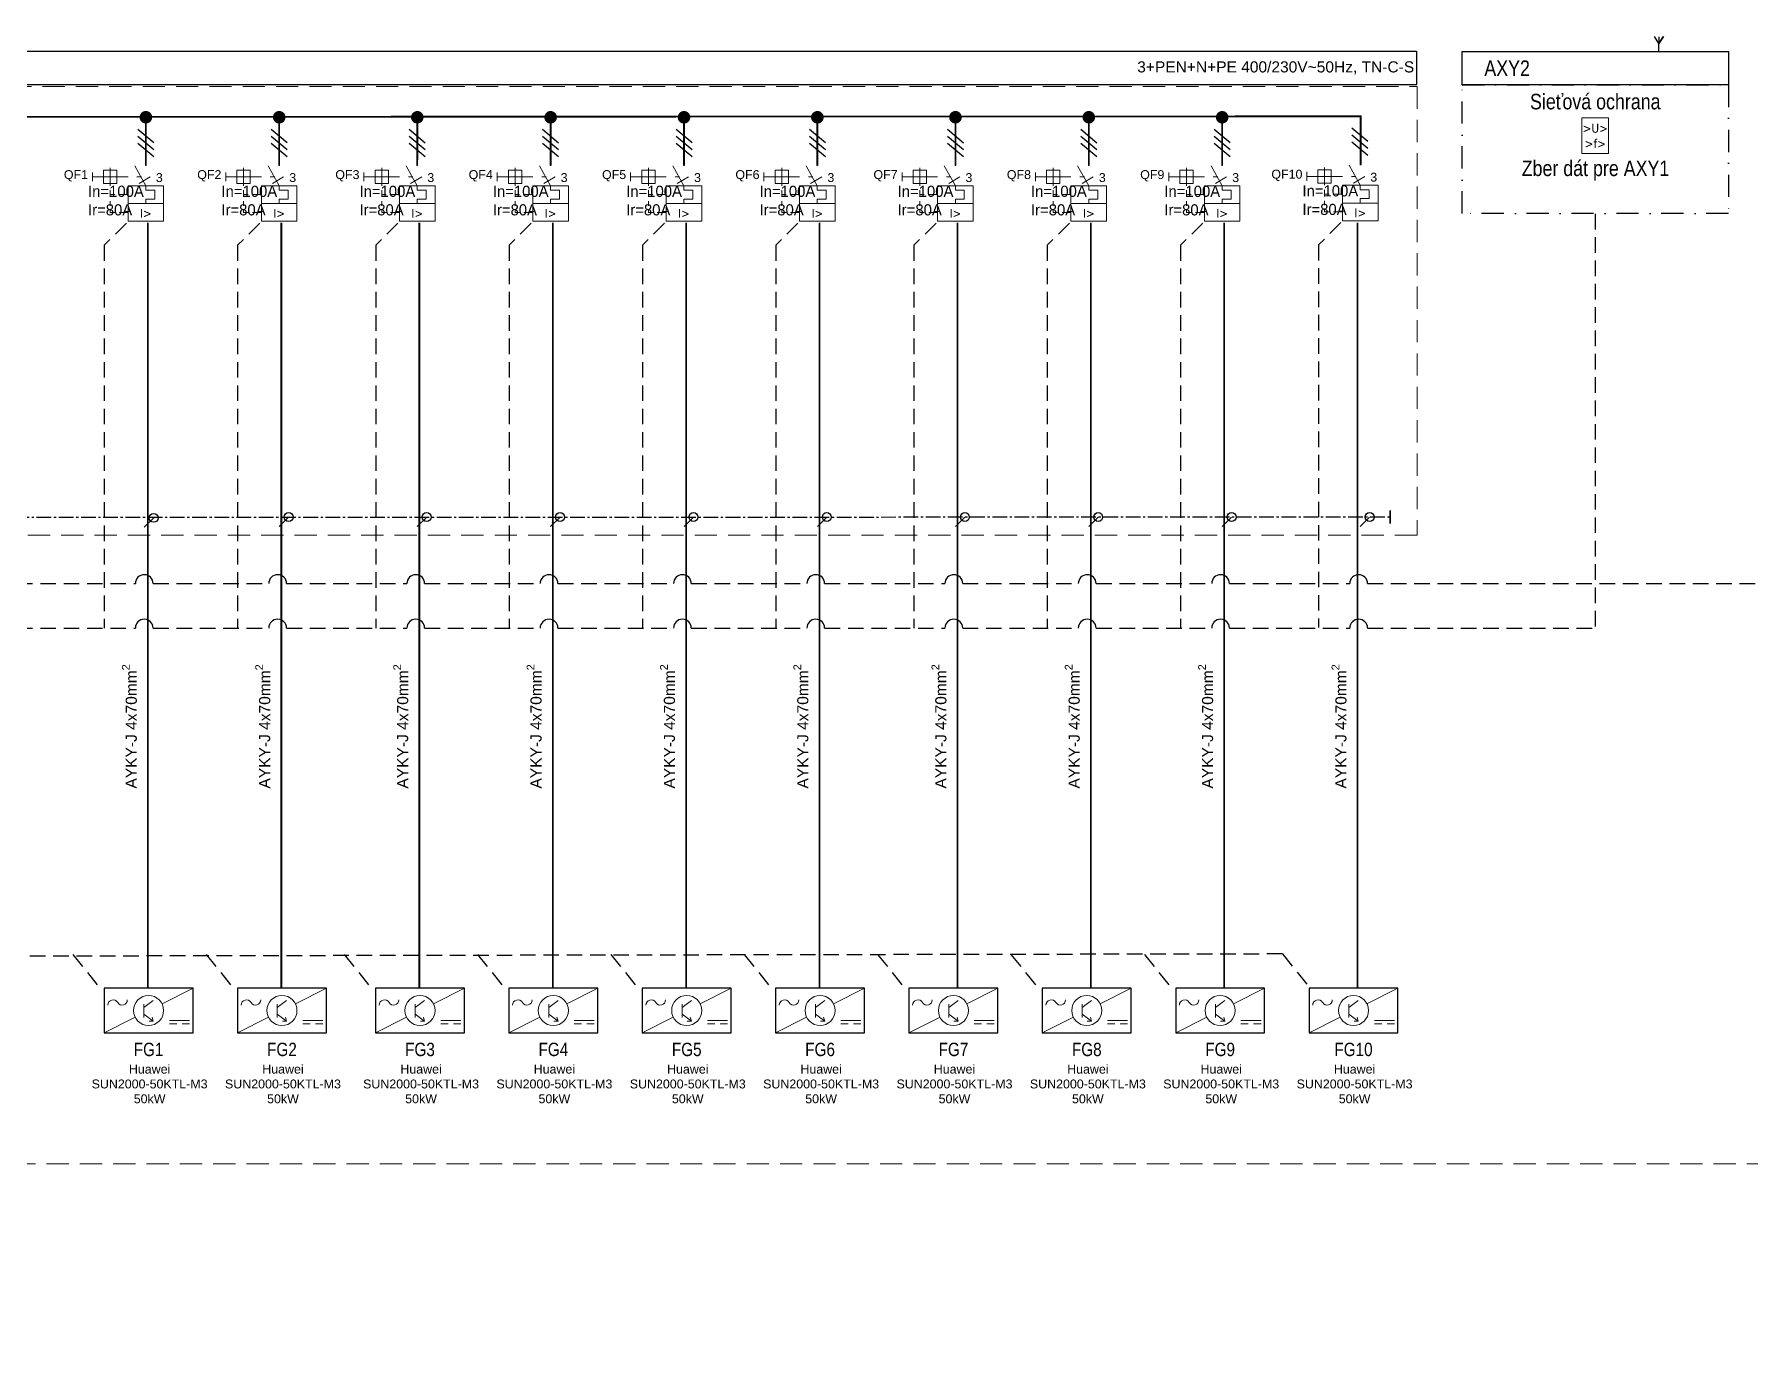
# Model space of a CAD drawing. Header units: millimetres. Extents: x -612 to 6794, y -5043 to 2163.
# Drawn here: x 4316.7 to 4702.8, y -2565.2 to -2270.4 of the extents above; entities that cross this region are included whole.
import ezdxf
from ezdxf.enums import TextEntityAlignment as Align

# ---------------------------------------------------------------- set-up
doc = ezdxf.new("R2018")
doc.units = ezdxf.units.MM
doc.header["$MEASUREMENT"] = 0
for name, pattern in [('EPL_DASHLONGDOT', [1, 0.66, -0.12, 0.1, -0.12]), ('ČERCHOVANÁ', [1, 0.5, -0.25, 0, -0.25]), ('ČÁRKOVANÁ', [0.75, 0.5, -0.25])]:
    doc.linetypes.add(name, pattern=pattern)
for name, color, linetype in [('22kV', 34, 'Continuous'), ('400V', 7, 'Continuous'), ('Kable', 7, 'Continuous'), ('Pístroj_OZN', 230, 'Continuous'), ('RS', 40, 'Continuous')]:
    doc.layers.add(name, color=color, linetype=linetype)
for name, color, linetype, lineweight in [('EPLAN100', 7, 'Continuous', 50), ('EPLAN301', 7, 'Continuous', 25), ('Prístroj', 7, 'Continuous', 13)]:
    doc.layers.add(name, color=color, linetype=linetype, lineweight=lineweight)
doc.styles.get("Standard").update_dxf_attribs({"font": 'arial.ttf'})
doc.styles.add('styl2', font='ARIALN.TTF', dxfattribs={"width": 0.85})
doc.styles.add('Tahoma', font='tahoma.ttf')

# ---------------------------------------------------------------- blocks, each defined once
blk = doc.blocks.new('Výkonový istič')
at = {"layer": 'Prístroj', "color": 0, "ltscale": 4}
for p, q in [((0, -3.5), (0, 0)), ((-2.5, -3.5), (0, -8)), ((-12, -5), (-12, -7)), ((-12, -6), (-10.5, -6)), ((-10.5, -6), (-4, -6)), ((-8, -4), (-8, -8)), ((-2, -6), (-1, -6)), ((-1.5, -7.5), (1, -6)), ((-8, -9), (-8, -10)), ((-8, -10), (-7, -10)), ((-8, -10), (-8, -10.5)), ((-8, -11.5), (-8, -12.5)), ((-6, -10), (-4, -10)), ((-8, -13.5), (-8, -14)), ((-7, -14), (-8, -14)), ((-6, -14), (-4, -14))]:
    blk.add_line(p, q, dxfattribs=at)
for points in [[(-9.5, -7.5), (-6.5, -7.5), (-6.5, -4.5), (-9.5, -4.5)], [(-4, -12), (4, -12), (4, -8), (-4, -8)], [(-4, -16), (4, -16), (4, -12), (-4, -12)]]:
    blk.add_lwpolyline(points, close=True, dxfattribs=at)
blk.add_lwpolyline([(0, -8), (0, -9), (2, -9), (2, -11), (0, -11), (0, -12)], dxfattribs=at)
at = {"lineweight": 30, "flags": 104}
blk.add_attdef('POPIS', text='', height=1.8, dxfattribs=at).set_placement((-13, -5), align=Align.TOP_RIGHT)
at = {"color": 0}
blk.add_attdef('POCET_POLOV', (2.26309, -7.17774), '', height=2, dxfattribs=at)
at = {"layer": 'Prístroj', "color": 0, "style": 'Tahoma'}
blk.add_text('I>', height=1.9629, dxfattribs=at).set_placement((0, -14.19629), align=Align.MIDDLE_CENTER)
at = {"layer": 'Pístroj_OZN'}
blk.add_attdef('OZNACENIE', text='', height=2, dxfattribs=at).set_placement((-13, -3.5), align=Align.RIGHT)

msp = doc.modelspace()

# ---------------------------------------------------------------- linework, layer by layer
for points in [[(4332.4, -2494.85), (4352.4, -2494.85), (4352.4, -2484.85), (4332.4, -2484.85)], [(4362.4, -2494.85), (4382.4, -2494.85), (4382.4, -2484.85), (4362.4, -2484.85)], [(4393.45, -2494.85), (4413.45, -2494.85), (4413.45, -2484.85), (4393.45, -2484.85)], [(4423.45, -2494.85), (4443.45, -2494.85), (4443.45, -2484.85), (4423.45, -2484.85)], [(4453.45, -2494.85), (4473.45, -2494.85), (4473.45, -2484.85), (4453.45, -2484.85)], [(4483.45, -2494.85), (4503.45, -2494.85), (4503.45, -2484.85), (4483.45, -2484.85)], [(4513.45, -2494.85), (4533.45, -2494.85), (4533.45, -2484.85), (4513.45, -2484.85)], [(4543.44, -2494.85), (4563.44, -2494.85), (4563.44, -2484.85), (4543.44, -2484.85)], [(4573.44, -2494.85), (4593.44, -2494.85), (4593.44, -2484.85), (4573.44, -2484.85)], [(4603.44, -2494.85), (4623.44, -2494.85), (4623.44, -2484.85), (4603.44, -2484.85)]]:
    msp.add_lwpolyline(points, close=True)
at = {"layer": '22kV', "color": 0, "linetype": 'ČERCHOVANÁ', "ltscale": 10}
msp.add_lwpolyline([(4637.87, -2281.76), (4697.76, -2281.76), (4697.76, -2310.66), (4637.87, -2310.66)], close=True, dxfattribs=at)
at = {"layer": '400V', "color": 252}
for p, q in [((4339.99, -2291.71), (4343.58, -2294.73)), ((4339.99, -2293.28), (4343.58, -2296.29)), ((4369.99, -2291.72), (4373.58, -2294.74)), ((4369.99, -2293.29), (4373.58, -2296.3)), ((4401.05, -2291.73), (4404.64, -2294.75)), ((4401.05, -2293.3), (4404.64, -2296.31)), ((4431.04, -2291.74), (4434.64, -2294.76)), ((4461.04, -2291.72), (4464.64, -2294.74)), ((4461.04, -2293.29), (4464.64, -2296.3)), ((4491.04, -2291.72), (4494.64, -2294.74)), ((4491.04, -2293.29), (4494.64, -2296.3)), ((4522.1, -2291.73), (4525.69, -2294.75)), ((4522.1, -2293.3), (4525.69, -2296.31)), ((4552.1, -2291.74), (4555.69, -2294.76)), ((4582.1, -2291.72), (4585.69, -2294.74)), ((4582.1, -2293.29), (4585.69, -2296.3)), ((4613.04, -2291.4), (4616.63, -2294.42)), ((4613.04, -2292.97), (4616.63, -2295.98)), ((4339.99, -2294.84), (4343.58, -2297.85)), ((4369.99, -2294.85), (4373.58, -2297.86)), ((4401.05, -2294.86), (4404.64, -2297.87)), ((4431.04, -2293.31), (4434.64, -2296.32)), ((4431.04, -2294.87), (4434.64, -2297.88)), ((4461.04, -2294.85), (4464.64, -2297.86)), ((4491.04, -2294.85), (4494.64, -2297.86)), ((4522.1, -2294.86), (4525.69, -2297.87)), ((4552.1, -2293.31), (4555.69, -2296.32)), ((4552.1, -2294.87), (4555.69, -2297.88)), ((4582.1, -2294.85), (4585.69, -2297.86)), ((4613.04, -2294.53), (4616.63, -2297.54))]:
    msp.add_line(p, q, dxfattribs=at)
at = {"layer": '400V', "linetype": 'Continuous', "lineweight": 13, "ltscale": 4}
for p, q in [((4345.42, -2488.34), (4352.4, -2484.85)), ((4375.42, -2488.34), (4382.4, -2484.85)), ((4406.47, -2488.34), (4413.45, -2484.85)), ((4436.47, -2488.34), (4443.45, -2484.85)), ((4466.47, -2488.34), (4473.45, -2484.85)), ((4496.47, -2488.34), (4503.45, -2484.85)), ((4526.47, -2488.34), (4533.45, -2484.85)), ((4556.46, -2488.34), (4563.44, -2484.85)), ((4586.46, -2488.34), (4593.44, -2484.85)), ((4616.46, -2488.34), (4623.44, -2484.85)), ((4343.45, -2487.6), (4341.35, -2489.18)), ((4341.35, -2488.43), (4341.35, -2491.43)), ((4373.45, -2487.6), (4371.35, -2489.18)), ((4371.35, -2488.43), (4371.35, -2491.43)), ((4404.5, -2487.6), (4402.4, -2489.18)), ((4402.4, -2488.43), (4402.4, -2491.43)), ((4434.5, -2487.6), (4432.4, -2489.18)), ((4432.4, -2488.43), (4432.4, -2491.43)), ((4464.5, -2487.6), (4462.4, -2489.18)), ((4462.4, -2488.43), (4462.4, -2491.43)), ((4494.5, -2487.6), (4492.4, -2489.18)), ((4492.4, -2488.43), (4492.4, -2491.43)), ((4524.5, -2487.6), (4522.4, -2489.18)), ((4522.4, -2488.43), (4522.4, -2491.43)), ((4554.49, -2487.6), (4552.39, -2489.18)), ((4552.39, -2488.43), (4552.39, -2491.43)), ((4584.49, -2487.6), (4582.39, -2489.18)), ((4582.39, -2488.43), (4582.39, -2491.43)), ((4614.49, -2487.6), (4612.39, -2489.18)), ((4612.39, -2488.43), (4612.39, -2491.43)), ((4332.4, -2494.85), (4339.38, -2491.36)), ((4343.45, -2492.25), (4341.35, -2490.68)), ((4343.45, -2492.26), (4342.51, -2492.24)), ((4343.45, -2492.26), (4343.2, -2491.35)), ((4347.08, -2492.08), (4351.58, -2492.08)), ((4347.08, -2492.83), (4348.73, -2492.83)), ((4351.58, -2492.83), (4349.93, -2492.83)), ((4362.4, -2494.85), (4369.38, -2491.36)), ((4373.45, -2492.25), (4371.35, -2490.68)), ((4373.45, -2492.26), (4372.51, -2492.24)), ((4373.45, -2492.26), (4373.2, -2491.35)), ((4377.08, -2492.08), (4381.58, -2492.08)), ((4377.08, -2492.83), (4378.73, -2492.83)), ((4381.58, -2492.83), (4379.93, -2492.83)), ((4393.45, -2494.85), (4400.44, -2491.36)), ((4404.5, -2492.25), (4402.4, -2490.68)), ((4404.5, -2492.26), (4403.56, -2492.24)), ((4404.5, -2492.26), (4404.26, -2491.35)), ((4408.14, -2492.08), (4412.64, -2492.08)), ((4408.14, -2492.83), (4409.79, -2492.83)), ((4412.64, -2492.83), (4410.99, -2492.83)), ((4423.45, -2494.85), (4430.43, -2491.36)), ((4434.5, -2492.25), (4432.4, -2490.68)), ((4434.5, -2492.26), (4433.56, -2492.24)), ((4434.5, -2492.26), (4434.26, -2491.35)), ((4438.13, -2492.08), (4442.63, -2492.08)), ((4438.13, -2492.83), (4439.78, -2492.83)), ((4442.63, -2492.83), (4440.98, -2492.83)), ((4453.45, -2494.85), (4460.43, -2491.36)), ((4464.5, -2492.25), (4462.4, -2490.68)), ((4464.5, -2492.26), (4463.56, -2492.24)), ((4464.5, -2492.26), (4464.26, -2491.35)), ((4468.13, -2492.08), (4472.63, -2492.08)), ((4468.13, -2492.83), (4469.78, -2492.83)), ((4472.63, -2492.83), (4470.98, -2492.83)), ((4483.45, -2494.85), (4490.43, -2491.36)), ((4494.5, -2492.25), (4492.4, -2490.68)), ((4494.5, -2492.26), (4493.56, -2492.24)), ((4494.5, -2492.26), (4494.25, -2491.35)), ((4498.13, -2492.08), (4502.63, -2492.08)), ((4498.13, -2492.83), (4499.78, -2492.83)), ((4502.63, -2492.83), (4500.98, -2492.83)), ((4513.45, -2494.85), (4520.43, -2491.36)), ((4524.5, -2492.25), (4522.4, -2490.68)), ((4524.5, -2492.26), (4523.56, -2492.24)), ((4524.5, -2492.26), (4524.25, -2491.35)), ((4528.13, -2492.08), (4532.63, -2492.08)), ((4528.13, -2492.83), (4529.78, -2492.83)), ((4532.63, -2492.83), (4530.98, -2492.83)), ((4543.44, -2494.85), (4550.43, -2491.36)), ((4554.49, -2492.25), (4552.39, -2490.68)), ((4554.49, -2492.26), (4553.55, -2492.24)), ((4554.49, -2492.26), (4554.25, -2491.35)), ((4558.13, -2492.08), (4562.63, -2492.08)), ((4558.13, -2492.83), (4559.78, -2492.83)), ((4562.63, -2492.83), (4560.98, -2492.83)), ((4573.44, -2494.85), (4580.43, -2491.36)), ((4584.49, -2492.25), (4582.39, -2490.68)), ((4584.49, -2492.26), (4583.55, -2492.24)), ((4584.49, -2492.26), (4584.25, -2491.35)), ((4588.13, -2492.08), (4592.63, -2492.08)), ((4588.13, -2492.83), (4589.78, -2492.83)), ((4592.63, -2492.83), (4590.98, -2492.83)), ((4603.44, -2494.85), (4610.43, -2491.36)), ((4614.49, -2492.25), (4612.39, -2490.68)), ((4614.49, -2492.26), (4613.55, -2492.24)), ((4614.49, -2492.26), (4614.25, -2491.35)), ((4618.13, -2492.08), (4622.63, -2492.08)), ((4618.13, -2492.83), (4619.78, -2492.83)), ((4622.63, -2492.83), (4620.98, -2492.83))]:
    msp.add_line(p, q, dxfattribs=at)
at = {"layer": '400V', "color": 230, "ltscale": 5}
for points in [[(4078.43, -2274.21), (4627.62, -2274.21), (4627.62, -2281.71), (4078.43, -2281.71)], [(4637.87, -2274.26), (4697.76, -2274.26), (4697.76, -2281.76), (4637.87, -2281.76)]]:
    msp.add_lwpolyline(points, close=True, dxfattribs=at)
at = {"layer": '400V', "const_width": 0.4, "flags": 128}
for points in [[(4108.41, -2304.92), (4108.41, -2289.03), (4615.1, -2288.83), (4615.1, -2299.71)], [(4341.78, -2299.93), (4341.79, -2289.04)], [(4371.78, -2299.93), (4371.79, -2289.04)], [(4402.84, -2299.93), (4402.85, -2289.04)], [(4432.84, -2299.93), (4432.84, -2289.04)], [(4462.84, -2299.93), (4462.84, -2289.04)], [(4492.84, -2299.93), (4492.84, -2289.04)], [(4523.9, -2299.93), (4523.9, -2289.04)], [(4553.89, -2299.93), (4553.9, -2289.04)], [(4583.89, -2299.93), (4583.9, -2289.04)], [(4615, -2299.81), (4615.01, -2288.92)], [(4342.25, -2312.72), (4342.25, -2484.74)], [(4372.25, -2312.72), (4372.25, -2484.74)], [(4403.31, -2312.72), (4403.31, -2484.74)], [(4433.31, -2312.72), (4433.31, -2484.74)], [(4463.31, -2312.72), (4463.31, -2484.74)], [(4493.31, -2312.72), (4493.31, -2484.74)], [(4524.36, -2312.72), (4524.36, -2484.74)], [(4554.36, -2312.72), (4554.36, -2484.74)], [(4584.36, -2312.72), (4584.36, -2484.74)], [(4614.36, -2312.72), (4614.36, -2484.74)]]:
    msp.add_lwpolyline(points, dxfattribs=at)
at = {"layer": '400V', "const_width": 1.29}
for points in [[(4342.56, -2289.04, 1), (4341.02, -2289.04, 1), (4342.56, -2289.04, 0.272597)], [(4372.56, -2289.04, 1), (4371.02, -2289.04, 1), (4372.56, -2289.04, 0.272597)], [(4403.61, -2289.04, 1), (4402.08, -2289.04, 1), (4403.61, -2289.04, 0.272597)], [(4433.61, -2289.04, 1), (4432.07, -2289.04, 1), (4433.61, -2289.04, 0.272597)], [(4463.61, -2289.04, 1), (4462.07, -2289.04, 1), (4463.61, -2289.04, 0.272597)], [(4493.61, -2289.04, 1), (4492.07, -2289.04, 1), (4493.61, -2289.04, 0.272597)], [(4524.67, -2289.04, 1), (4523.13, -2289.04, 1), (4524.67, -2289.04, 0.272597)], [(4554.66, -2289.04, 1), (4553.13, -2289.04, 1), (4554.66, -2289.04, 0.272597)], [(4584.66, -2289.05, 1), (4583.13, -2289.05, 1), (4584.66, -2289.05, 0.272597)]]:
    msp.add_lwpolyline(points, format="xyb", dxfattribs=at)
at = {"layer": '400V', "color": 94, "linetype": 'EPL_DASHLONGDOT', "ltscale": 5, "true_color": 0x00a800, "const_width": 0.4}
msp.add_lwpolyline([(4621.7, -2377.37), (4621.7, -2380.37)], dxfattribs=at)
at = {"layer": '400V', "linetype": 'Continuous', "lineweight": 13, "ltscale": 4}
for centre in [(4342.4, -2489.85), (4372.4, -2489.85), (4403.45, -2489.85), (4433.45, -2489.85), (4463.45, -2489.85), (4493.45, -2489.85), (4523.45, -2489.85), (4553.44, -2489.85), (4583.44, -2489.85), (4613.44, -2489.85)]:
    msp.add_circle(centre, 3.38, dxfattribs=at)
for centre, radius, start, end in [((4334.42, -2488.65), 1.2, 30, 180), ((4336.46, -2487.47), 1.16, 210, 0), ((4364.42, -2488.65), 1.2, 30, 180), ((4366.46, -2487.47), 1.16, 210, 0), ((4395.48, -2488.65), 1.2, 30, 180), ((4397.52, -2487.47), 1.16, 210, 0), ((4425.47, -2488.65), 1.2, 30, 180), ((4427.52, -2487.47), 1.16, 210, 0), ((4455.47, -2488.65), 1.2, 30, 180), ((4457.52, -2487.47), 1.16, 210, 0), ((4485.47, -2488.65), 1.2, 30, 180), ((4487.51, -2487.47), 1.16, 210, 0), ((4515.47, -2488.65), 1.2, 30, 180), ((4517.51, -2487.47), 1.16, 210, 0), ((4545.46, -2488.65), 1.2, 30, 180), ((4547.51, -2487.47), 1.16, 210, 0), ((4575.46, -2488.65), 1.2, 30, 180), ((4577.51, -2487.47), 1.16, 210, 0), ((4605.46, -2488.65), 1.2, 30, 180), ((4607.51, -2487.47), 1.16, 210, 0)]:
    msp.add_arc(centre, radius, start, end, dxfattribs=at)
at = {"layer": 'EPLAN100', "color": 94, "linetype": 'EPL_DASHLONGDOT', "lineweight": 30, "ltscale": 5, "true_color": 0x00a800}
for points in [[(4152.21, -2379.01), (4621.7, -2378.87)], [(4341.43, -2381.22), (4343.55, -2379.1)], [(4371.78, -2381.04), (4373.91, -2378.92)], [(4402.84, -2381.04), (4404.96, -2378.92)], [(4432.84, -2381.04), (4434.96, -2378.92)], [(4462.84, -2381.04), (4464.96, -2378.92)], [(4492.84, -2381.04), (4494.96, -2378.92)], [(4523.9, -2381.04), (4526.02, -2378.92)], [(4553.89, -2381.04), (4556.01, -2378.92)], [(4583.89, -2381.04), (4586.01, -2378.92)], [(4614.95, -2381.04), (4617.07, -2378.92)]]:
    msp.add_lwpolyline(points, dxfattribs=at)
at = {"layer": 'EPLAN301', "color": 94, "ltscale": 4, "true_color": 0x00a800}
for centre in [(4343.55, -2379.1), (4373.91, -2378.92), (4404.96, -2378.92), (4434.96, -2378.92), (4464.96, -2378.92), (4494.96, -2378.92), (4526.02, -2378.92), (4556.01, -2378.92), (4586.01, -2378.92), (4617.07, -2378.92)]:
    msp.add_circle(centre, 1, dxfattribs=at)
at = {"layer": 'Prístroj', "color": 253, "linetype": 'ČÁRKOVANÁ', "ltscale": 10}
for points in [[(4044.75, -2023.26), (4532.82, -2023.26), (4532.82, -2242.44), (4782.16, -2242.64), (4781.94, -2524.33), (4181.95, -2524.33), (4181.95, -2565.2), (4044.75, -2565.2)], [(4078.57, -2282.12), (4627.75, -2282.12), (4627.75, -2382.98), (4078.57, -2382.98)]]:
    msp.add_lwpolyline(points, close=True, dxfattribs=at)
at = {"layer": 'Prístroj', "color": 0, "linetype": 'Continuous', "ltscale": 4}
msp.add_lwpolyline([(4664.82, -2297.18), (4670.82, -2297.18), (4670.82, -2289.18), (4664.82, -2289.18)], close=True, dxfattribs=at)
at = {"layer": 'RS', "color": 5, "linetype": 'ČÁRKOVANÁ', "ltscale": 7}
for points in [[(4682.1, -2274.26), (4682.1, -2272.46), (4683.16, -2270.89), (4682.1, -2272.46), (4681.18, -2270.86)], [(4682.1, -2270.96), (4682.1, -2272.46)]]:
    msp.add_lwpolyline(points, dxfattribs=at)
at = {"layer": 'RS', "linetype": 'ČÁRKOVANÁ', "ltscale": 7}
for points in [[(4667.86, -2403.5), (4667.86, -2310.44)], [(4337.43, -2312.81), (4332.43, -2317.81), (4332.43, -2403.88)], [(4367.43, -2312.81), (4362.43, -2317.81), (4362.43, -2403.88)], [(4398.49, -2312.81), (4393.49, -2317.81), (4393.49, -2403.88)], [(4428.48, -2312.81), (4423.48, -2317.81), (4423.49, -2403.88)], [(4458.48, -2312.81), (4453.48, -2317.81), (4453.49, -2403.88)], [(4488.48, -2312.81), (4483.48, -2317.81), (4483.49, -2403.88)], [(4519.54, -2312.81), (4514.54, -2317.81), (4514.54, -2403.88)], [(4549.54, -2312.81), (4544.54, -2317.81), (4544.54, -2403.88)], [(4579.54, -2312.81), (4574.54, -2317.81), (4574.54, -2403.88)], [(4610.59, -2312.71), (4605.59, -2317.71), (4605.6, -2403.78)], [(4302.32, -2403.88), (4339.43, -2403.88)], [(4343.43, -2403.88), (4369.43, -2403.88)], [(4373.43, -2403.88), (4400.49, -2403.88)], [(4404.49, -2403.88), (4430.48, -2403.88)], [(4434.48, -2403.88), (4460.48, -2403.88)], [(4464.48, -2403.88), (4490.48, -2403.88)], [(4494.48, -2403.88), (4521.54, -2403.88)], [(4525.54, -2403.88), (4551.54, -2403.88)], [(4555.54, -2403.88), (4581.54, -2403.88)], [(4585.54, -2403.88), (4612.6, -2403.88)], [(4616.6, -2403.88), (4642.59, -2403.88)], [(4642.63, -2403.88), (4667.7, -2403.88)]]:
    msp.add_lwpolyline(points, dxfattribs=at)
at = {"layer": 'RS', "color": 202, "linetype": 'ČÁRKOVANÁ', "ltscale": 7}
for points in [[(4597.45, -2477.14), (4181.65, -2477.88), (4181.64, -2375.37)], [(4325.34, -2477.24), (4331.43, -2484.82)], [(4355.34, -2477.24), (4361.43, -2484.82)], [(4386.4, -2477.24), (4392.49, -2484.82)], [(4416.4, -2477.24), (4422.48, -2484.82)], [(4446.4, -2477.24), (4452.48, -2484.82)], [(4476.39, -2477.24), (4482.48, -2484.82)], [(4506.39, -2477.24), (4512.48, -2484.82)], [(4536.39, -2477.24), (4542.48, -2484.82)], [(4566.39, -2477.24), (4572.48, -2484.82)], [(4597.45, -2477.14), (4603.53, -2484.72)]]:
    msp.add_lwpolyline(points, dxfattribs=at)
at = {"layer": 'RS', "color": 94, "linetype": 'ČÁRKOVANÁ', "ltscale": 7, "true_color": 0x00a800}
for points in [[(4302.32, -2393.88), (4339.43, -2393.88)], [(4343.43, -2393.88), (4369.43, -2393.88)], [(4373.43, -2393.88), (4400.49, -2393.88)], [(4404.49, -2393.88), (4430.48, -2393.88)], [(4434.48, -2393.88), (4460.48, -2393.88)], [(4464.48, -2393.88), (4490.48, -2393.88)], [(4494.48, -2393.88), (4521.54, -2393.88)], [(4525.54, -2393.88), (4551.54, -2393.88)], [(4555.54, -2393.88), (4581.54, -2393.88)], [(4585.54, -2393.88), (4612.6, -2393.88)], [(4616.6, -2393.88), (4642.59, -2393.88)], [(4642.52, -2393.88), (4737.58, -2393.88)]]:
    msp.add_lwpolyline(points, dxfattribs=at)
at = {"layer": 'RS', "color": 94, "ltscale": 7, "true_color": 0x00a800}
for centre in [(4341.43, -2393.88), (4371.43, -2393.88), (4402.49, -2393.88), (4432.48, -2393.88), (4462.48, -2393.88), (4492.48, -2393.88), (4523.54, -2393.88), (4553.54, -2393.88), (4583.54, -2393.88), (4614.6, -2393.88)]:
    msp.add_arc(centre, 2, 0, 180, dxfattribs=at)
at = {"layer": 'RS', "ltscale": 7}
for centre in [(4341.43, -2403.88), (4371.43, -2403.88), (4402.49, -2403.88), (4432.48, -2403.88), (4462.48, -2403.88), (4492.48, -2403.88), (4523.54, -2403.88), (4553.54, -2403.88), (4583.54, -2403.88), (4614.6, -2403.88)]:
    msp.add_arc(centre, 2, 0, 180, dxfattribs=at)

# ---------------------------------------------------------------- block references
at = {"layer": 'Prístroj'}
ref = msp.add_blockref('Výkonový istič', (4341.78, -2296.43), dxfattribs=at)
ref.add_attrib('POCET_POLOV', '3', (4344.04, -2303.6), dxfattribs={"layer": '0', "height": 2})
ref.add_attrib('OZNACENIE', 'QF1', dxfattribs={"layer": 'Pístroj_OZN', "height": 2}).set_placement((4328.78, -2302.93), align=Align.RIGHT)
lines = msp.add_mtext('In=100A\\PIr=80A', dxfattribs={"layer": '0', "insert": (4328.78, -2304.43), "char_height": 2.5, "attachment_point": 1})
ref.add_attrib('POPIS', '', (4328.78, -2304.43), dxfattribs={"flags": 104}).embed_mtext(lines)
ref = msp.add_blockref('Výkonový istič', (4371.78, -2296.43), dxfattribs=at)
ref.add_attrib('POCET_POLOV', '3', (4374.04, -2303.6), dxfattribs={"layer": '0', "height": 2})
ref.add_attrib('OZNACENIE', 'QF2', dxfattribs={"layer": 'Pístroj_OZN', "height": 2}).set_placement((4358.78, -2302.93), align=Align.RIGHT)
lines = msp.add_mtext('In=100A\\PIr=80A', dxfattribs={"layer": '0', "insert": (4358.78, -2304.43), "char_height": 2.5, "attachment_point": 1})
ref.add_attrib('POPIS', '', (4358.78, -2304.43), dxfattribs={"flags": 104}).embed_mtext(lines)
ref = msp.add_blockref('Výkonový istič', (4402.84, -2296.43), dxfattribs=at)
ref.add_attrib('POCET_POLOV', '3', (4405.1, -2303.6), dxfattribs={"layer": '0', "height": 2})
ref.add_attrib('OZNACENIE', 'QF3', dxfattribs={"layer": 'Pístroj_OZN', "height": 2}).set_placement((4389.84, -2302.93), align=Align.RIGHT)
lines = msp.add_mtext('In=100A\\PIr=80A', dxfattribs={"layer": '0', "insert": (4389.84, -2304.43), "char_height": 2.5, "attachment_point": 1})
ref.add_attrib('POPIS', '', (4389.84, -2304.43), dxfattribs={"flags": 104}).embed_mtext(lines)
ref = msp.add_blockref('Výkonový istič', (4432.83, -2296.43), dxfattribs=at)
ref.add_attrib('POCET_POLOV', '3', (4435.1, -2303.6), dxfattribs={"layer": '0', "height": 2})
ref.add_attrib('OZNACENIE', 'QF4', dxfattribs={"layer": 'Pístroj_OZN', "height": 2}).set_placement((4419.83, -2302.93), align=Align.RIGHT)
lines = msp.add_mtext('In=100A\\PIr=80A', dxfattribs={"layer": '0', "insert": (4419.83, -2304.43), "char_height": 2.5, "attachment_point": 1})
ref.add_attrib('POPIS', '', (4419.83, -2304.43), dxfattribs={"flags": 104}).embed_mtext(lines)
ref = msp.add_blockref('Výkonový istič', (4462.83, -2296.43), dxfattribs=at)
ref.add_attrib('POCET_POLOV', '3', (4465.1, -2303.6), dxfattribs={"layer": '0', "height": 2})
ref.add_attrib('OZNACENIE', 'QF5', dxfattribs={"layer": 'Pístroj_OZN', "height": 2}).set_placement((4449.83, -2302.93), align=Align.RIGHT)
lines = msp.add_mtext('In=100A\\PIr=80A', dxfattribs={"layer": '0', "insert": (4449.83, -2304.43), "char_height": 2.5, "attachment_point": 1})
ref.add_attrib('POPIS', '', (4449.83, -2304.43), dxfattribs={"flags": 104}).embed_mtext(lines)
ref = msp.add_blockref('Výkonový istič', (4492.83, -2296.43), dxfattribs=at)
ref.add_attrib('POCET_POLOV', '3', (4495.1, -2303.6), dxfattribs={"layer": '0', "height": 2})
ref.add_attrib('OZNACENIE', 'QF6', dxfattribs={"layer": 'Pístroj_OZN', "height": 2}).set_placement((4479.83, -2302.93), align=Align.RIGHT)
lines = msp.add_mtext('In=100A\\PIr=80A', dxfattribs={"layer": '0', "insert": (4479.83, -2304.43), "char_height": 2.5, "attachment_point": 1})
ref.add_attrib('POPIS', '', (4479.83, -2304.43), dxfattribs={"flags": 104}).embed_mtext(lines)
ref = msp.add_blockref('Výkonový istič', (4523.89, -2296.43), dxfattribs=at)
ref.add_attrib('POCET_POLOV', '3', (4526.15, -2303.6), dxfattribs={"layer": '0', "height": 2})
ref.add_attrib('OZNACENIE', 'QF7', dxfattribs={"layer": 'Pístroj_OZN', "height": 2}).set_placement((4510.89, -2302.93), align=Align.RIGHT)
lines = msp.add_mtext('In=100A\\PIr=80A', dxfattribs={"layer": '0', "insert": (4510.89, -2304.43), "char_height": 2.5, "attachment_point": 1})
ref.add_attrib('POPIS', '', (4510.89, -2304.43), dxfattribs={"flags": 104}).embed_mtext(lines)
ref = msp.add_blockref('Výkonový istič', (4553.89, -2296.43), dxfattribs=at)
ref.add_attrib('POCET_POLOV', '3', (4556.15, -2303.6), dxfattribs={"layer": '0', "height": 2})
ref.add_attrib('OZNACENIE', 'QF8', dxfattribs={"layer": 'Pístroj_OZN', "height": 2}).set_placement((4540.89, -2302.93), align=Align.RIGHT)
lines = msp.add_mtext('In=100A\\PIr=80A', dxfattribs={"layer": '0', "insert": (4540.89, -2304.43), "char_height": 2.5, "attachment_point": 1})
ref.add_attrib('POPIS', '', (4540.89, -2304.43), dxfattribs={"flags": 104}).embed_mtext(lines)
ref = msp.add_blockref('Výkonový istič', (4583.89, -2296.43), dxfattribs=at)
ref.add_attrib('POCET_POLOV', '3', (4586.15, -2303.6), dxfattribs={"layer": '0', "height": 2})
ref.add_attrib('OZNACENIE', 'QF9', dxfattribs={"layer": 'Pístroj_OZN', "height": 2}).set_placement((4570.89, -2302.93), align=Align.RIGHT)
lines = msp.add_mtext('In=100A\\PIr=80A', dxfattribs={"layer": '0', "insert": (4570.89, -2304.43), "char_height": 2.5, "attachment_point": 1})
ref.add_attrib('POPIS', '', (4570.89, -2304.43), dxfattribs={"flags": 104}).embed_mtext(lines)
ref = msp.add_blockref('Výkonový istič', (4614.95, -2296.33), dxfattribs=at)
ref.add_attrib('POCET_POLOV', '3', (4617.21, -2303.5), dxfattribs={"layer": '0', "height": 2})
ref.add_attrib('OZNACENIE', 'QF10', dxfattribs={"layer": 'Pístroj_OZN', "height": 2}).set_placement((4601.95, -2302.83), align=Align.RIGHT)
lines = msp.add_mtext('In=100A\\PIr=80A', dxfattribs={"layer": '0', "insert": (4601.95, -2304.33), "char_height": 2.5, "attachment_point": 1})
ref.add_attrib('POPIS', '', (4601.95, -2304.33), dxfattribs={"flags": 104}).embed_mtext(lines)

# ---------------------------------------------------------------- texts
at = {"layer": '22kV', "color": 230, "style": 'styl2'}
msp.add_text('AXY2', height=3.5, dxfattribs=at).set_placement((4642.87, -2278.01), align=Align.MIDDLE_LEFT)
for s, p in [('FG1', (4342.4, -2498.6)), ('FG2', (4372.4, -2498.6)), ('FG3', (4403.45, -2498.6)), ('FG4', (4433.45, -2498.6)), ('FG5', (4463.45, -2498.6)), ('FG6', (4493.45, -2498.6)), ('FG7', (4523.45, -2498.6)), ('FG8', (4553.44, -2498.6)), ('FG9', (4583.44, -2498.6)), ('FG10', (4613.44, -2498.6))]:
    msp.add_text(s, height=3, dxfattribs=at).set_placement(p, align=Align.MIDDLE_CENTER)
at = {"layer": '400V', "lineweight": 13}
msp.add_text('3+PEN+N+PE 400/230V~50Hz, TN-C-S', height=2.5, dxfattribs=at).set_placement((4627.09, -2277.71), align=Align.MIDDLE_RIGHT)
at = {"layer": '400V', "style": 'styl2'}
for s, p in [('Sieťová ochrana', (4667.82, -2285.51)), ('Zber dát pre AXY1', (4667.87, -2300.51))]:
    msp.add_text(s, height=3.5, dxfattribs=at).set_placement(p, align=Align.MIDDLE_CENTER)
at = {"layer": '400V', "char_height": 2, "attachment_point": 1}
for insert in [(4328.1, -2502.03), (4358.1, -2502.03), (4389.16, -2502.03), (4419.15, -2502.03), (4449.15, -2502.03), (4479.15, -2502.03), (4509.15, -2502.03), (4539.15, -2502.03), (4569.15, -2502.03), (4599.15, -2502.03)]:
    msp.add_mtext_dynamic_manual_height_columns('\\pxqc;Huawei\\PSUN2000-50KTL-M3\\P50kW', width=29.0657, gutter_width=12.5, heights=[11.95], dxfattribs=dict(at, insert=insert))
at = {"layer": 'Kable', "color": 230, "linetype": 'Continuous', "char_height": 2.5, "width": 63.3608, "attachment_point": 9, "rotation": 90}
for insert in [(4339.79, -2412.01), (4369.79, -2412.01), (4400.84, -2412.01), (4430.84, -2412.01), (4460.84, -2412.01), (4490.84, -2412.01), (4521.9, -2412.01), (4551.89, -2412.01), (4581.89, -2412.01), (4611.89, -2412.01)]:
    msp.add_mtext('\\A1;AYKY-J 4x70mm{\\H0.7x;\\S2^ ;}', dxfattribs=dict(at, insert=insert))
at = {"layer": 'Prístroj', "style": 'Tahoma'}
for s, p in [('>U>', (4667.82, -2291.51)), ('>f>', (4667.82, -2294.95))]:
    msp.add_text(s, height=2, dxfattribs=at).set_placement(p, align=Align.MIDDLE_CENTER)

doc.saveas('drawing.dxf')
